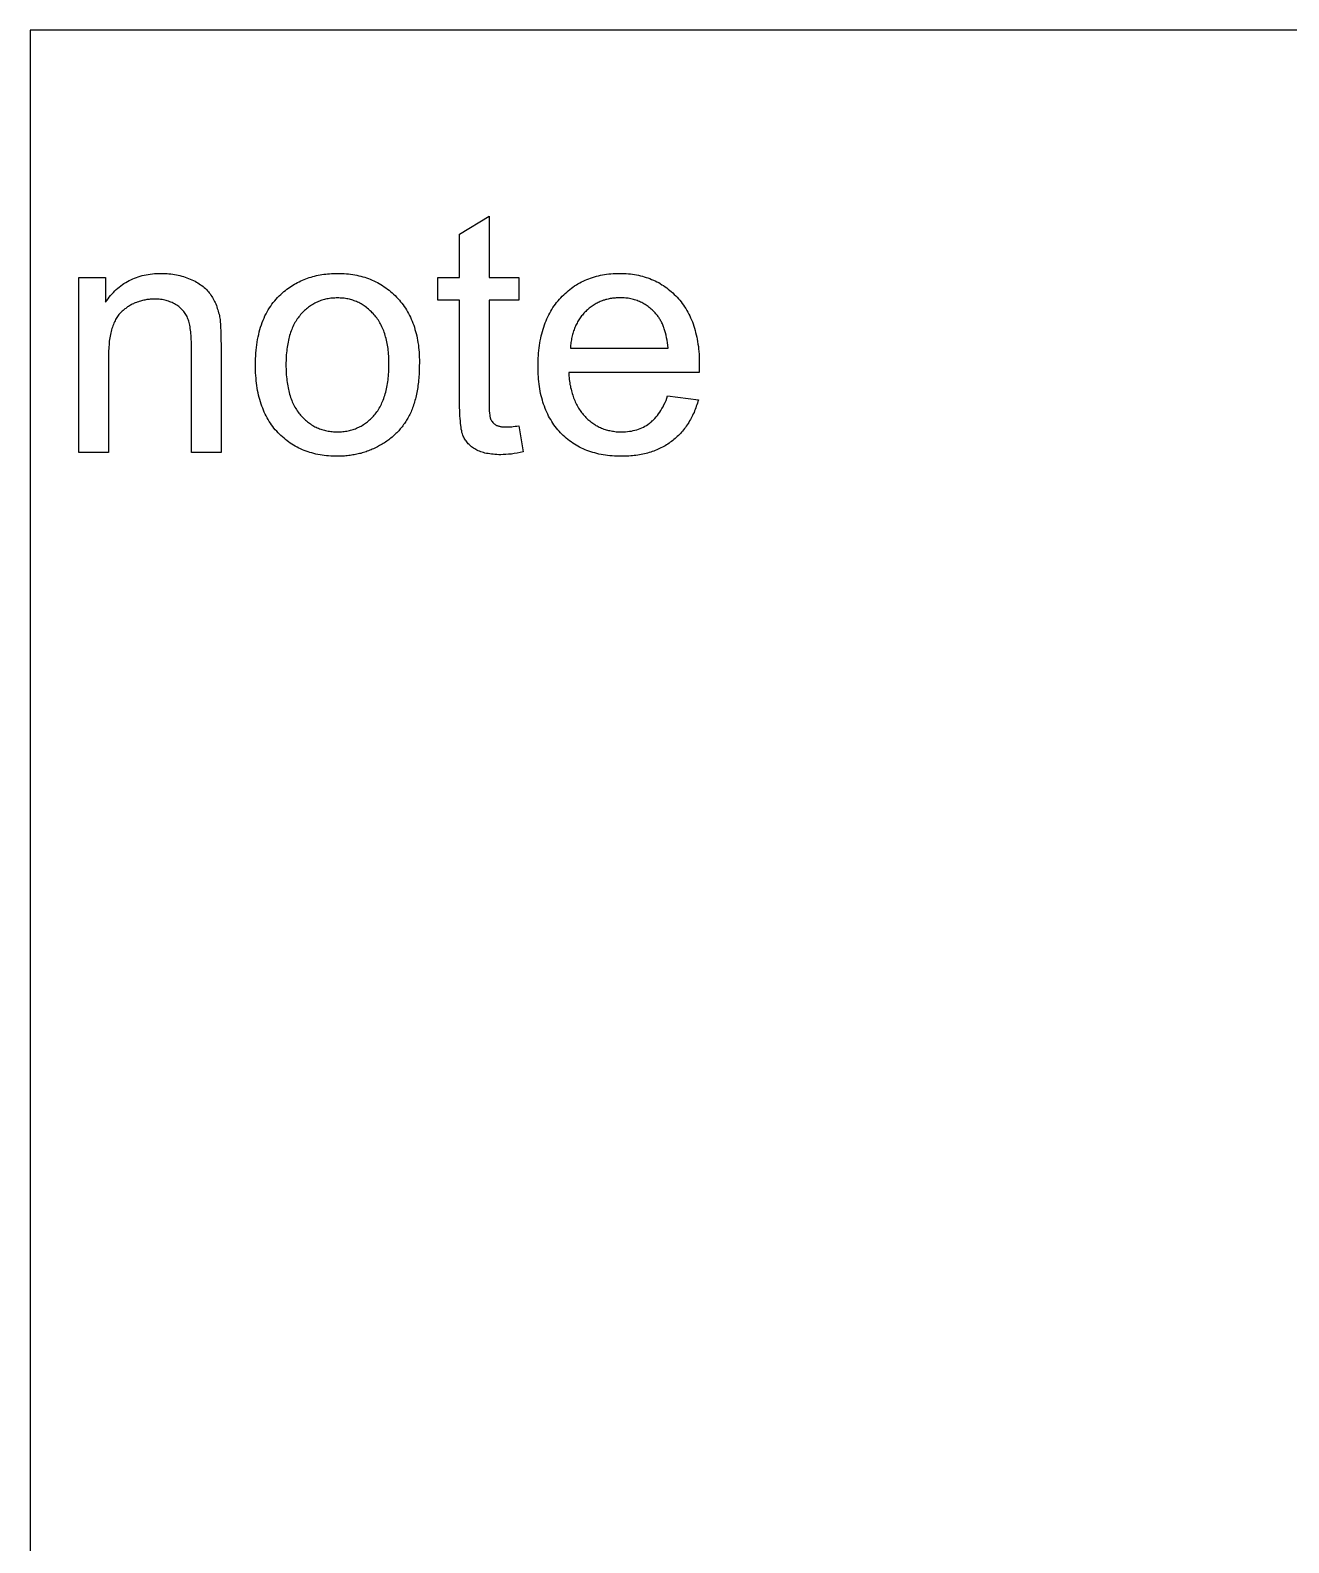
# Model space of a CAD drawing. Extents: x 0 to 4891, y -5350 to 5.
# Drawn here: x 0 to 926, y -4237 to -3124 of the extents above; entities that cross this region are included whole.
import ezdxf

# ---------------------------------------------------------------- set-up
doc = ezdxf.new("R2010")
doc.units = 0
doc.layers.add('Default_Layer', color=1, linetype='CONTINUOUS')

msp = doc.modelspace()

# ---------------------------------------------------------------- linework, layer by layer
at = {"layer": 'Default_Layer'}
for points in [[(0, -5350.1), (3813.6, -5350.1), (3813.6, -3124.1), (0, -3124.1), (0, -5350.1)], [(359.7, -3415.1), (362.9, -3434.4), (360.6, -3434.9), (358.4, -3435.3), (356.2, -3435.6), (354.2, -3435.9), (352.1, -3436.1), (350.1, -3436.2), (348.2, -3436.3), (346.4, -3436.4), (344.9, -3436.4), (343.5, -3436.3), (342.1, -3436.2), (340.8, -3436.1), (339.5, -3436), (338.2, -3435.8), (337, -3435.6), (335.8, -3435.4), (334.7, -3435.2), (333.6, -3434.9), (332.6, -3434.6), (331.6, -3434.3), (330.6, -3433.9), (329.7, -3433.5), (328.8, -3433.1), (328, -3432.6), (327.2, -3432.1), (326.4, -3431.6), (325.6, -3431.1), (324.9, -3430.6), (324.2, -3430), (323.6, -3429.5), (323, -3428.9), (322.4, -3428.3), (321.8, -3427.6), (321.3, -3427), (320.8, -3426.3), (320.3, -3425.7), (319.9, -3425), (319.5, -3424.3), (319.1, -3423.5), (318.7, -3422.8), (318.4, -3422), (318.1, -3421), (317.8, -3420), (317.6, -3418.8), (317.3, -3417.6), (317.1, -3416.2), (316.9, -3414.8), (316.7, -3413.2), (316.6, -3411.6), (316.4, -3409.8), (316.3, -3407.9), (316.2, -3405.9), (316.2, -3403.8), (316.1, -3401.7), (316.1, -3399.4), (316.1, -3396.9), (316.1, -3322.8), (300.1, -3322.8), (300.1, -3305.9), (316.1, -3305.9), (316.1, -3274), (337.8, -3260.9), (337.8, -3305.9), (359.7, -3305.9), (359.7, -3322.8), (337.8, -3322.8), (337.8, -3398.2), (337.8, -3400.4), (337.8, -3402.4), (337.9, -3404.2), (338.1, -3405.8), (338.2, -3407.2), (338.3, -3407.8), (338.4, -3408.4), (338.5, -3408.9), (338.6, -3409.4), (338.7, -3409.8), (338.9, -3410.2), (339.2, -3410.8), (339.6, -3411.4), (340, -3412), (340.4, -3412.6), (340.9, -3413.1), (341.4, -3413.6), (342, -3414), (342.6, -3414.4), (343, -3414.6), (343.3, -3414.8), (343.7, -3414.9), (344.1, -3415.1), (344.5, -3415.2), (344.9, -3415.4), (345.4, -3415.5), (345.8, -3415.6), (346.3, -3415.7), (346.8, -3415.8), (347.9, -3415.9), (349, -3416), (350.1, -3416), (351.1, -3416), (352.1, -3415.9), (353.2, -3415.9), (354.4, -3415.8), (355.6, -3415.7), (356.9, -3415.5), (358.3, -3415.3), (359.7, -3415.1)], [(35.8, -3434.7), (35.8, -3305.9), (55.4, -3305.9), (55.4, -3324.2), (56.3, -3322.9), (57.3, -3321.6), (58.2, -3320.4), (59.2, -3319.2), (60.2, -3318.1), (61.2, -3317), (62.2, -3315.9), (63.3, -3314.9), (64.4, -3313.9), (65.5, -3313), (66.7, -3312.1), (67.8, -3311.2), (69, -3310.4), (70.3, -3309.7), (71.5, -3308.9), (72.8, -3308.3), (74.1, -3307.6), (75.4, -3307), (76.7, -3306.5), (78.1, -3305.9), (79.5, -3305.5), (80.9, -3305), (82.3, -3304.6), (83.8, -3304.3), (85.3, -3304), (86.8, -3303.7), (88.4, -3303.5), (89.9, -3303.3), (91.5, -3303.1), (93.1, -3303), (94.8, -3303), (96.4, -3303), (97.9, -3303), (99.3, -3303), (100.7, -3303.1), (102.1, -3303.2), (103.5, -3303.4), (104.9, -3303.6), (106.2, -3303.8), (107.6, -3304), (108.9, -3304.3), (110.2, -3304.6), (111.5, -3305), (112.8, -3305.3), (114.1, -3305.8), (115.3, -3306.2), (116.6, -3306.7), (117.8, -3307.2), (119, -3307.7), (120.2, -3308.3), (121.3, -3308.8), (122.4, -3309.4), (123.4, -3310), (124.4, -3310.7), (125.4, -3311.3), (126.4, -3312), (127.3, -3312.7), (128.1, -3313.4), (128.9, -3314.1), (129.7, -3314.9), (130.5, -3315.7), (131.2, -3316.5), (131.8, -3317.3), (132.4, -3318.1), (133, -3319), (133.6, -3319.9), (134.2, -3320.8), (134.7, -3321.7), (135.2, -3322.6), (135.7, -3323.6), (136.1, -3324.5), (136.6, -3325.5), (137, -3326.6), (137.4, -3327.6), (137.7, -3328.7), (138.1, -3329.7), (138.4, -3330.8), (138.7, -3332), (139, -3333.1), (139.2, -3334.2), (139.4, -3335), (139.5, -3335.9), (139.7, -3336.8), (139.8, -3337.8), (139.9, -3338.9), (140, -3340.1), (140.1, -3342.6), (140.3, -3345.4), (140.4, -3348.5), (140.4, -3351.8), (140.5, -3355.5), (140.5, -3434.7), (118.6, -3434.7), (118.6, -3356.3), (118.6, -3354.7), (118.6, -3353.1), (118.5, -3351.6), (118.5, -3350.1), (118.4, -3348.6), (118.3, -3347.3), (118.1, -3345.9), (118, -3344.7), (117.8, -3343.5), (117.6, -3342.3), (117.4, -3341.2), (117.2, -3340.1), (116.9, -3339.1), (116.7, -3338.2), (116.4, -3337.3), (116.1, -3336.4), (115.7, -3335.6), (115.4, -3334.8), (115, -3334), (114.6, -3333.3), (114.1, -3332.5), (113.6, -3331.8), (113.1, -3331.1), (112.5, -3330.5), (111.9, -3329.8), (111.3, -3329.2), (110.7, -3328.6), (110, -3328), (109.3, -3327.4), (108.6, -3326.9), (107.8, -3326.4), (107, -3325.9), (106.2, -3325.4), (105.3, -3324.9), (104.5, -3324.5), (103.6, -3324.1), (102.7, -3323.8), (101.8, -3323.4), (100.9, -3323.1), (100, -3322.9), (99, -3322.6), (98, -3322.4), (97.1, -3322.3), (96, -3322.1), (95, -3322), (94, -3321.9), (92.9, -3321.9), (91.8, -3321.9), (91, -3321.9), (90.1, -3321.9), (89.2, -3322), (88.4, -3322), (87.6, -3322.1), (86.7, -3322.2), (85.9, -3322.3), (85.1, -3322.4), (84.3, -3322.6), (83.5, -3322.7), (82.7, -3322.9), (81.9, -3323.1), (81.1, -3323.3), (80.3, -3323.6), (79.6, -3323.8), (78.8, -3324.1), (78.1, -3324.4), (77.3, -3324.7), (76.6, -3325), (75.9, -3325.3), (75.1, -3325.7), (74.4, -3326.1), (73.7, -3326.4), (73, -3326.9), (72.3, -3327.3), (71.6, -3327.7), (71, -3328.2), (70.3, -3328.7), (69.6, -3329.1), (69, -3329.7), (68.3, -3330.2), (67.7, -3330.7), (67.1, -3331.3), (66.5, -3331.9), (65.9, -3332.5), (65.3, -3333.2), (64.8, -3333.9), (64.3, -3334.6), (63.8, -3335.4), (63.3, -3336.1), (62.8, -3337), (62.4, -3337.8), (62, -3338.7), (61.5, -3339.6), (61.2, -3340.5), (60.8, -3341.5), (60.5, -3342.5), (60.1, -3343.6), (59.8, -3344.6), (59.5, -3345.7), (59.3, -3346.8), (59, -3348), (58.8, -3349.2), (58.6, -3350.4), (58.4, -3351.7), (58.2, -3352.9), (58.1, -3354.3), (58, -3355.6), (57.9, -3357), (57.8, -3358.4), (57.7, -3359.8), (57.7, -3361.3), (57.6, -3362.8), (57.6, -3364.3), (57.6, -3434.7), (35.8, -3434.7)], [(165.8, -3370.3), (165.8, -3368), (165.9, -3365.9), (166, -3363.7), (166.1, -3361.6), (166.3, -3359.5), (166.5, -3357.5), (166.8, -3355.5), (167, -3353.5), (167.4, -3351.6), (167.7, -3349.7), (168.2, -3347.9), (168.6, -3346), (169.1, -3344.3), (169.6, -3342.5), (170.2, -3340.8), (170.8, -3339.1), (171.4, -3337.5), (172.1, -3335.9), (172.8, -3334.3), (173.6, -3332.8), (174.4, -3331.3), (175.2, -3329.8), (176.1, -3328.4), (177, -3327), (177.9, -3325.7), (178.9, -3324.4), (180, -3323.1), (181, -3321.9), (182.1, -3320.7), (183.3, -3319.5), (184.5, -3318.4), (185.7, -3317.3), (186.7, -3316.4), (187.8, -3315.5), (188.9, -3314.7), (190, -3313.9), (191.1, -3313.1), (192.2, -3312.4), (193.3, -3311.7), (194.5, -3311), (195.6, -3310.3), (196.8, -3309.7), (198, -3309.1), (199.2, -3308.5), (200.4, -3308), (201.6, -3307.5), (202.9, -3307), (204.1, -3306.5), (205.4, -3306.1), (206.7, -3305.7), (208, -3305.3), (209.3, -3305), (210.6, -3304.6), (212, -3304.4), (213.3, -3304.1), (214.7, -3303.8), (216.1, -3303.6), (217.5, -3303.5), (218.9, -3303.3), (220.3, -3303.2), (221.8, -3303.1), (223.2, -3303), (224.7, -3303), (226.2, -3303), (227.8, -3303), (229.5, -3303), (231.1, -3303.1), (232.7, -3303.2), (234.3, -3303.4), (235.8, -3303.6), (237.4, -3303.8), (238.9, -3304), (240.4, -3304.3), (241.9, -3304.7), (243.3, -3305), (244.8, -3305.4), (246.2, -3305.8), (247.6, -3306.3), (249, -3306.8), (250.3, -3307.3), (251.7, -3307.9), (253, -3308.5), (254.3, -3309.1), (255.6, -3309.8), (256.9, -3310.5), (258.1, -3311.2), (259.4, -3312), (260.6, -3312.8), (261.8, -3313.6), (263, -3314.5), (264.1, -3315.4), (265.3, -3316.3), (266.4, -3317.3), (267.5, -3318.3), (268.6, -3319.3), (269.6, -3320.4), (270.7, -3321.5), (271.7, -3322.6), (272.6, -3323.8), (273.6, -3325), (274.5, -3326.2), (275.3, -3327.4), (276.2, -3328.6), (277, -3329.9), (277.8, -3331.2), (278.5, -3332.6), (279.2, -3333.9), (279.9, -3335.3), (280.5, -3336.7), (281.1, -3338.1), (281.7, -3339.6), (282.3, -3341.1), (282.8, -3342.6), (283.2, -3344.2), (283.7, -3345.7), (284.1, -3347.3), (284.5, -3348.9), (284.8, -3350.6), (285.1, -3352.2), (285.4, -3353.9), (285.7, -3355.7), (285.9, -3357.4), (286.1, -3359.2), (286.2, -3361), (286.3, -3362.8), (286.4, -3364.7), (286.5, -3366.5), (286.5, -3368.4), (286.4, -3371.5), (286.4, -3373), (286.4, -3374.5), (286.3, -3376), (286.2, -3377.4), (286.1, -3378.8), (286, -3380.2), (285.9, -3381.6), (285.7, -3383), (285.6, -3384.3), (285.4, -3385.6), (285.2, -3386.9), (285, -3388.2), (284.8, -3389.4), (284.6, -3390.7), (284.4, -3391.9), (284.1, -3393.1), (283.8, -3394.3), (283.5, -3395.4), (283.2, -3396.5), (282.9, -3397.6), (282.6, -3398.7), (282.2, -3399.8), (281.9, -3400.9), (281.5, -3401.9), (281.1, -3402.9), (280.7, -3403.9), (280.3, -3404.8), (279.9, -3405.8), (279.4, -3406.7), (279, -3407.6), (278.5, -3408.5), (278, -3409.4), (277.5, -3410.2), (277, -3411.1), (276.5, -3411.9), (275.9, -3412.7), (275.4, -3413.5), (274.8, -3414.3), (274.2, -3415.1), (273.7, -3415.9), (273.1, -3416.6), (272.4, -3417.4), (271.8, -3418.1), (271.2, -3418.8), (270.5, -3419.5), (269.8, -3420.2), (269.1, -3420.9), (268.4, -3421.6), (267.7, -3422.2), (267, -3422.9), (266.3, -3423.5), (265.5, -3424.2), (264.8, -3424.8), (264, -3425.4), (263.2, -3425.9), (262.4, -3426.5), (261.6, -3427.1), (260.7, -3427.6), (259.9, -3428.2), (259, -3428.7), (258.1, -3429.2), (257.2, -3429.7), (256.4, -3430.2), (255.5, -3430.6), (254.6, -3431.1), (253.7, -3431.5), (252.7, -3432), (251.8, -3432.4), (250.9, -3432.8), (250, -3433.1), (249.1, -3433.5), (248.1, -3433.9), (247.2, -3434.2), (246.2, -3434.5), (245.3, -3434.8), (244.3, -3435.1), (243.4, -3435.4), (242.4, -3435.6), (241.4, -3435.8), (240.4, -3436.1), (239.5, -3436.3), (238.5, -3436.5), (237.5, -3436.6), (236.5, -3436.8), (235.5, -3437), (234.5, -3437.1), (233.4, -3437.2), (232.4, -3437.3), (231.4, -3437.4), (230.4, -3437.5), (229.3, -3437.5), (228.3, -3437.5), (227.3, -3437.6), (226.2, -3437.6), (224.5, -3437.6), (222.9, -3437.5), (221.2, -3437.4), (219.6, -3437.3), (218, -3437.2), (216.4, -3437), (214.9, -3436.7), (213.3, -3436.5), (211.8, -3436.2), (210.3, -3435.9), (208.8, -3435.5), (207.4, -3435.1), (205.9, -3434.7), (204.5, -3434.3), (203.1, -3433.8), (201.7, -3433.2), (200.4, -3432.7), (199, -3432.1), (197.7, -3431.5), (196.4, -3430.8), (195.1, -3430.1), (193.9, -3429.4), (192.6, -3428.6), (191.4, -3427.8), (190.2, -3427), (189.1, -3426.1), (187.9, -3425.2), (186.8, -3424.3), (185.6, -3423.3), (184.5, -3422.3), (183.5, -3421.3), (182.4, -3420.2), (181.4, -3419.1), (180.4, -3418), (179.4, -3416.8), (178.5, -3415.7), (177.6, -3414.4), (176.8, -3413.2), (175.9, -3411.9), (175.1, -3410.6), (174.4, -3409.3), (173.7, -3407.9), (173, -3406.5), (172.3, -3405.1), (171.7, -3403.6), (171.1, -3402.1), (170.5, -3400.6), (170, -3399.1), (169.5, -3397.5), (169, -3395.9), (168.5, -3394.3), (168.1, -3392.6), (167.8, -3390.9), (167.4, -3389.2), (167.1, -3387.4), (166.8, -3385.6), (166.6, -3383.8), (166.4, -3382), (166.2, -3380.1), (166.1, -3378.2), (165.9, -3376.2), (165.9, -3374.3), (165.8, -3372.3), (165.8, -3370.3)], [(469.2, -3393.2), (491.8, -3396), (491.5, -3397.2), (491.1, -3398.4), (490.7, -3399.6), (490.3, -3400.8), (489.9, -3401.9), (489.5, -3403.1), (489, -3404.2), (488.6, -3405.3), (488.1, -3406.4), (487.6, -3407.5), (487.1, -3408.5), (486.5, -3409.6), (486, -3410.6), (485.4, -3411.6), (484.8, -3412.6), (484.2, -3413.5), (483.6, -3414.5), (482.9, -3415.4), (482.3, -3416.3), (481.6, -3417.2), (480.9, -3418.1), (480.2, -3419), (479.4, -3419.8), (478.7, -3420.7), (477.9, -3421.5), (477.1, -3422.3), (476.3, -3423), (475.5, -3423.8), (474.7, -3424.5), (473.8, -3425.3), (472.9, -3426), (472, -3426.7), (471.1, -3427.3), (470.2, -3428), (469.3, -3428.6), (468.3, -3429.2), (467.3, -3429.8), (466.3, -3430.4), (465.3, -3430.9), (464.3, -3431.4), (463.3, -3431.9), (462.2, -3432.4), (461.2, -3432.9), (460.1, -3433.3), (459, -3433.7), (457.9, -3434.1), (456.7, -3434.5), (455.6, -3434.8), (454.4, -3435.2), (453.3, -3435.5), (452.1, -3435.8), (450.9, -3436), (449.6, -3436.3), (448.4, -3436.5), (447.2, -3436.7), (445.9, -3436.9), (444.6, -3437.1), (443.3, -3437.2), (442, -3437.3), (440.7, -3437.4), (439.3, -3437.5), (437.9, -3437.5), (436.6, -3437.6), (435.2, -3437.6), (433.4, -3437.6), (431.7, -3437.5), (430, -3437.4), (428.3, -3437.3), (426.6, -3437.2), (425, -3437), (423.4, -3436.7), (421.8, -3436.5), (420.2, -3436.2), (418.6, -3435.9), (417.1, -3435.5), (415.6, -3435.1), (414.1, -3434.7), (412.7, -3434.3), (411.2, -3433.8), (409.8, -3433.2), (408.4, -3432.7), (407.1, -3432.1), (405.7, -3431.5), (404.4, -3430.8), (403.1, -3430.1), (401.8, -3429.4), (400.6, -3428.6), (399.3, -3427.8), (398.1, -3427), (396.9, -3426.1), (395.8, -3425.2), (394.6, -3424.3), (393.5, -3423.3), (392.4, -3422.3), (391.3, -3421.3), (390.3, -3420.2), (389.3, -3419.1), (388.3, -3418), (387.3, -3416.8), (386.4, -3415.7), (385.5, -3414.4), (384.7, -3413.2), (383.9, -3411.9), (383.1, -3410.6), (382.3, -3409.3), (381.6, -3408), (380.9, -3406.6), (380.2, -3405.2), (379.6, -3403.7), (379, -3402.3), (378.5, -3400.8), (377.9, -3399.3), (377.4, -3397.7), (377, -3396.2), (376.5, -3394.6), (376.1, -3393), (375.7, -3391.3), (375.4, -3389.6), (375.1, -3387.9), (374.8, -3386.2), (374.6, -3384.4), (374.4, -3382.6), (374.2, -3380.8), (374.1, -3379), (373.9, -3377.1), (373.9, -3375.2), (373.8, -3373.3), (373.8, -3371.4), (373.8, -3369.3), (373.9, -3367.4), (373.9, -3365.4), (374.1, -3363.5), (374.2, -3361.6), (374.4, -3359.7), (374.6, -3357.8), (374.8, -3356), (375.1, -3354.2), (375.4, -3352.5), (375.8, -3350.7), (376.2, -3349), (376.6, -3347.4), (377, -3345.7), (377.5, -3344.1), (378, -3342.5), (378.5, -3340.9), (379.1, -3339.4), (379.7, -3337.9), (380.3, -3336.4), (381, -3335), (381.7, -3333.5), (382.4, -3332.2), (383.2, -3330.8), (384, -3329.5), (384.8, -3328.1), (385.7, -3326.9), (386.6, -3325.6), (387.5, -3324.4), (388.5, -3323.2), (389.5, -3322), (390.5, -3320.9), (391.6, -3319.8), (392.7, -3318.7), (393.8, -3317.7), (394.9, -3316.7), (396, -3315.7), (397.2, -3314.8), (398.3, -3313.9), (399.5, -3313.1), (400.7, -3312.2), (402, -3311.4), (403.2, -3310.7), (404.5, -3310), (405.8, -3309.3), (407.1, -3308.6), (408.4, -3308), (409.8, -3307.4), (411.1, -3306.9), (412.5, -3306.4), (413.9, -3305.9), (415.3, -3305.5), (416.8, -3305.1), (418.3, -3304.7), (419.7, -3304.4), (421.2, -3304.1), (422.8, -3303.8), (424.3, -3303.6), (425.9, -3303.4), (427.4, -3303.2), (429, -3303.1), (430.7, -3303), (432.3, -3303), (434, -3303), (435.6, -3303), (437.1, -3303), (438.7, -3303.1), (440.3, -3303.2), (441.8, -3303.4), (443.3, -3303.6), (444.8, -3303.8), (446.3, -3304.1), (447.7, -3304.3), (449.2, -3304.7), (450.6, -3305), (452, -3305.4), (453.4, -3305.9), (454.7, -3306.3), (456.1, -3306.8), (457.4, -3307.4), (458.7, -3307.9), (460, -3308.5), (461.3, -3309.2), (462.6, -3309.8), (463.8, -3310.5), (465, -3311.3), (466.2, -3312), (467.4, -3312.8), (468.5, -3313.7), (469.7, -3314.6), (470.8, -3315.5), (471.9, -3316.4), (473, -3317.4), (474.1, -3318.4), (475.1, -3319.5), (476.2, -3320.5), (477.2, -3321.7), (478.1, -3322.8), (479.1, -3324), (480, -3325.2), (480.9, -3326.4), (481.7, -3327.6), (482.5, -3328.9), (483.3, -3330.2), (484.1, -3331.6), (484.8, -3332.9), (485.5, -3334.3), (486.1, -3335.7), (486.8, -3337.2), (487.4, -3338.7), (487.9, -3340.2), (488.4, -3341.7), (488.9, -3343.3), (489.4, -3344.9), (489.8, -3346.5), (490.2, -3348.1), (490.6, -3349.8), (490.9, -3351.5), (491.2, -3353.2), (491.5, -3355), (491.8, -3356.8), (492, -3358.6), (492.1, -3360.4), (492.3, -3362.3), (492.4, -3364.2), (492.5, -3366.1), (492.5, -3368), (492.5, -3370), (492.5, -3372.4), (492.4, -3375.8), (396.4, -3375.8), (396.4, -3377.2), (396.5, -3378.5), (396.7, -3379.7), (396.8, -3381), (397, -3382.2), (397.2, -3383.5), (397.3, -3384.7), (397.6, -3385.8), (397.8, -3387), (398.1, -3388.1), (398.3, -3389.3), (398.6, -3390.4), (398.9, -3391.4), (399.3, -3392.5), (399.6, -3393.6), (400, -3394.6), (400.4, -3395.6), (400.8, -3396.6), (401.2, -3397.5), (401.6, -3398.5), (402.1, -3399.4), (402.6, -3400.3), (403.1, -3401.2), (403.6, -3402.1), (404.1, -3402.9), (404.7, -3403.8), (405.2, -3404.6), (405.8, -3405.4), (406.4, -3406.1), (407.1, -3406.9), (407.7, -3407.6), (408.4, -3408.3), (409, -3409), (409.7, -3409.7), (410.4, -3410.4), (411.1, -3411), (411.9, -3411.6), (412.6, -3412.2), (413.3, -3412.7), (414.1, -3413.3), (414.9, -3413.8), (415.6, -3414.3), (416.4, -3414.8), (417.2, -3415.2), (418, -3415.7), (418.8, -3416.1), (419.7, -3416.4), (420.5, -3416.8), (421.3, -3417.2), (422.2, -3417.5), (423.1, -3417.8), (423.9, -3418), (424.8, -3418.3), (425.7, -3418.5), (426.6, -3418.7), (427.6, -3418.9), (428.5, -3419.1), (429.4, -3419.2), (430.4, -3419.4), (431.3, -3419.5), (432.3, -3419.5), (433.3, -3419.6), (434.3, -3419.6), (435.3, -3419.6), (436.8, -3419.6), (438.2, -3419.5), (439.7, -3419.4), (441.1, -3419.2), (442.5, -3419), (443.8, -3418.7), (445.1, -3418.4), (446.4, -3418.1), (447.7, -3417.6), (448.9, -3417.2), (450.1, -3416.6), (451.3, -3416.1), (452.5, -3415.5), (453.6, -3414.8), (454.7, -3414.1), (455.8, -3413.3), (456.3, -3412.9), (456.8, -3412.5), (457.3, -3412.1), (457.9, -3411.6), (458.4, -3411.2), (458.8, -3410.7), (459.3, -3410.2), (459.8, -3409.7), (460.7, -3408.6), (461.7, -3407.5), (462.5, -3406.4), (463.4, -3405.1), (464.2, -3403.8), (465, -3402.5), (465.8, -3401.1), (466.5, -3399.6), (467.3, -3398.1), (468, -3396.5), (468.6, -3394.9), (469.2, -3393.2)], [(188.2, -3370.3), (188.2, -3371.8), (188.3, -3373.3), (188.3, -3374.8), (188.4, -3376.3), (188.5, -3377.7), (188.6, -3379.1), (188.8, -3380.5), (188.9, -3381.9), (189.1, -3383.2), (189.3, -3384.5), (189.5, -3385.8), (189.8, -3387.1), (190, -3388.3), (190.3, -3389.5), (190.6, -3390.7), (190.9, -3391.9), (191.3, -3393.1), (191.7, -3394.2), (192, -3395.3), (192.5, -3396.4), (192.9, -3397.4), (193.3, -3398.4), (193.8, -3399.4), (194.3, -3400.4), (194.8, -3401.4), (195.4, -3402.3), (195.9, -3403.2), (196.5, -3404.1), (197.1, -3405), (197.7, -3405.8), (198.4, -3406.6), (199, -3407.4), (199.7, -3408.1), (200.4, -3408.9), (201.1, -3409.6), (201.8, -3410.2), (202.5, -3410.9), (203.3, -3411.5), (204, -3412.2), (204.8, -3412.7), (205.5, -3413.3), (206.3, -3413.8), (207.1, -3414.4), (207.9, -3414.8), (208.7, -3415.3), (209.5, -3415.8), (210.4, -3416.2), (211.2, -3416.6), (212.1, -3416.9), (212.9, -3417.3), (213.8, -3417.6), (214.7, -3417.9), (215.6, -3418.2), (216.5, -3418.4), (217.4, -3418.7), (218.4, -3418.9), (219.3, -3419), (220.3, -3419.2), (221.2, -3419.3), (222.2, -3419.4), (223.2, -3419.5), (224.2, -3419.6), (225.2, -3419.6), (226.2, -3419.6), (227.2, -3419.6), (228.2, -3419.6), (229.2, -3419.5), (230.2, -3419.4), (231.1, -3419.3), (232.1, -3419.2), (233, -3419), (234, -3418.9), (234.9, -3418.6), (235.8, -3418.4), (236.7, -3418.2), (237.6, -3417.9), (238.5, -3417.6), (239.4, -3417.3), (240.2, -3416.9), (241.1, -3416.5), (241.9, -3416.1), (242.8, -3415.7), (243.6, -3415.3), (244.4, -3414.8), (245.2, -3414.3), (246, -3413.8), (246.7, -3413.2), (247.5, -3412.7), (248.3, -3412.1), (249, -3411.5), (249.7, -3410.8), (250.5, -3410.2), (251.2, -3409.5), (251.9, -3408.8), (252.6, -3408), (253.2, -3407.3), (253.9, -3406.5), (254.6, -3405.7), (255.2, -3404.8), (255.8, -3404), (256.4, -3403.1), (256.9, -3402.2), (257.5, -3401.2), (258, -3400.3), (258.5, -3399.3), (258.9, -3398.3), (259.4, -3397.2), (259.8, -3396.2), (260.2, -3395.1), (260.6, -3393.9), (261, -3392.8), (261.3, -3391.6), (261.7, -3390.5), (262, -3389.2), (262.3, -3388), (262.5, -3386.7), (262.8, -3385.4), (263, -3384.1), (263.2, -3382.8), (263.4, -3381.4), (263.5, -3380), (263.7, -3378.6), (263.8, -3377.1), (263.9, -3375.7), (263.9, -3374.2), (264, -3372.7), (264, -3371.1), (264, -3369.5), (264, -3368.1), (264, -3366.6), (263.9, -3365.2), (263.9, -3363.7), (263.8, -3362.4), (263.7, -3361), (263.5, -3359.6), (263.4, -3358.3), (263.2, -3357), (263, -3355.7), (262.7, -3354.5), (262.5, -3353.3), (262.2, -3352), (262, -3350.9), (261.6, -3349.7), (261.3, -3348.6), (261, -3347.4), (260.6, -3346.3), (260.2, -3345.3), (259.8, -3344.2), (259.3, -3343.2), (258.9, -3342.2), (258.4, -3341.2), (257.9, -3340.2), (257.4, -3339.3), (256.8, -3338.4), (256.3, -3337.5), (255.7, -3336.6), (255.1, -3335.8), (254.4, -3335), (253.8, -3334.2), (253.1, -3333.4), (252.4, -3332.6), (251.8, -3331.9), (251.1, -3331.2), (250.3, -3330.5), (249.6, -3329.8), (248.9, -3329.2), (248.1, -3328.6), (247.4, -3328), (246.6, -3327.4), (245.9, -3326.9), (245.1, -3326.4), (244.3, -3325.9), (243.5, -3325.4), (242.7, -3324.9), (241.8, -3324.5), (241, -3324.1), (240.1, -3323.7), (239.3, -3323.4), (238.4, -3323.1), (237.5, -3322.8), (236.7, -3322.5), (235.8, -3322.2), (234.9, -3322), (233.9, -3321.8), (233, -3321.6), (232.1, -3321.5), (231.1, -3321.3), (230.1, -3321.2), (229.2, -3321.1), (228.2, -3321.1), (227.2, -3321), (226.2, -3321), (225.2, -3321), (224.2, -3321.1), (223.2, -3321.1), (222.2, -3321.2), (221.2, -3321.3), (220.3, -3321.5), (219.3, -3321.6), (218.4, -3321.8), (217.4, -3322), (216.5, -3322.2), (215.6, -3322.5), (214.7, -3322.7), (213.8, -3323), (212.9, -3323.4), (212.1, -3323.7), (211.2, -3324.1), (210.4, -3324.5), (209.5, -3324.9), (208.7, -3325.3), (207.9, -3325.8), (207.1, -3326.3), (206.3, -3326.8), (205.5, -3327.4), (204.8, -3327.9), (204, -3328.5), (203.3, -3329.1), (202.5, -3329.7), (201.8, -3330.4), (201.1, -3331.1), (200.4, -3331.8), (199.7, -3332.5), (199, -3333.3), (198.4, -3334.1), (197.7, -3334.9), (197.1, -3335.7), (196.5, -3336.5), (195.9, -3337.4), (195.4, -3338.3), (194.8, -3339.2), (194.3, -3340.2), (193.8, -3341.2), (193.3, -3342.2), (192.9, -3343.2), (192.5, -3344.2), (192, -3345.3), (191.7, -3346.4), (191.3, -3347.5), (190.9, -3348.6), (190.6, -3349.8), (190.3, -3351), (190, -3352.2), (189.8, -3353.5), (189.5, -3354.7), (189.3, -3356), (189.1, -3357.3), (188.9, -3358.7), (188.8, -3360), (188.6, -3361.4), (188.5, -3362.8), (188.4, -3364.3), (188.3, -3365.7), (188.3, -3367.2), (188.2, -3368.7), (188.2, -3370.3)], [(397.6, -3357.9), (469.5, -3357.9), (469.3, -3355.9), (469, -3354), (468.8, -3352.1), (468.4, -3350.3), (468.1, -3348.5), (467.6, -3346.8), (467.2, -3345.2), (466.7, -3343.7), (466.4, -3342.9), (466.2, -3342.2), (465.9, -3341.5), (465.6, -3340.8), (465.3, -3340.1), (465, -3339.4), (464.6, -3338.7), (464.3, -3338.1), (464, -3337.5), (463.6, -3336.9), (463.2, -3336.3), (462.9, -3335.7), (462.5, -3335.1), (462.1, -3334.6), (461.7, -3334), (461.2, -3333.5), (460.6, -3332.7), (459.9, -3332), (459.2, -3331.3), (458.5, -3330.6), (457.8, -3329.9), (457.1, -3329.2), (456.4, -3328.6), (455.6, -3328), (454.9, -3327.4), (454.1, -3326.9), (453.3, -3326.3), (452.6, -3325.8), (451.7, -3325.4), (450.9, -3324.9), (450.1, -3324.5), (449.3, -3324.1), (448.4, -3323.7), (447.6, -3323.3), (446.7, -3323), (445.8, -3322.7), (444.9, -3322.4), (444, -3322.1), (443.1, -3321.9), (442.1, -3321.7), (441.2, -3321.5), (440.2, -3321.3), (439.2, -3321.2), (438.3, -3321.1), (437.3, -3321), (436.3, -3321), (435.2, -3320.9), (434.2, -3320.9), (433.3, -3320.9), (432.3, -3320.9), (431.4, -3321), (430.5, -3321.1), (429.6, -3321.2), (428.7, -3321.3), (427.8, -3321.4), (427, -3321.5), (426.1, -3321.7), (425.3, -3321.9), (424.4, -3322.1), (423.6, -3322.3), (422.8, -3322.6), (421.9, -3322.8), (421.1, -3323.1), (420.3, -3323.4), (419.6, -3323.7), (418.8, -3324.1), (418, -3324.5), (417.2, -3324.8), (416.5, -3325.2), (415.8, -3325.7), (415, -3326.1), (414.3, -3326.6), (413.6, -3327), (412.9, -3327.5), (412.2, -3328.1), (411.5, -3328.6), (410.8, -3329.2), (410.2, -3329.8), (409.5, -3330.4), (408.9, -3331), (408.2, -3331.6), (407.6, -3332.3), (407, -3332.9), (406.4, -3333.6), (405.9, -3334.3), (405.3, -3335), (404.8, -3335.7), (404.3, -3336.4), (403.8, -3337.2), (403.4, -3337.9), (402.9, -3338.7), (402.5, -3339.5), (402.1, -3340.3), (401.7, -3341.1), (401.3, -3341.9), (400.9, -3342.7), (400.6, -3343.6), (400.3, -3344.4), (400, -3345.3), (399.7, -3346.2), (399.4, -3347.1), (399.1, -3348), (398.9, -3349), (398.7, -3349.9), (398.5, -3350.8), (398.3, -3351.8), (398.1, -3352.8), (398, -3353.8), (397.9, -3354.8), (397.7, -3355.8), (397.6, -3356.8), (397.6, -3357.9)]]:
    msp.add_lwpolyline(points, close=True, dxfattribs=at)

doc.saveas('drawing.dxf')
